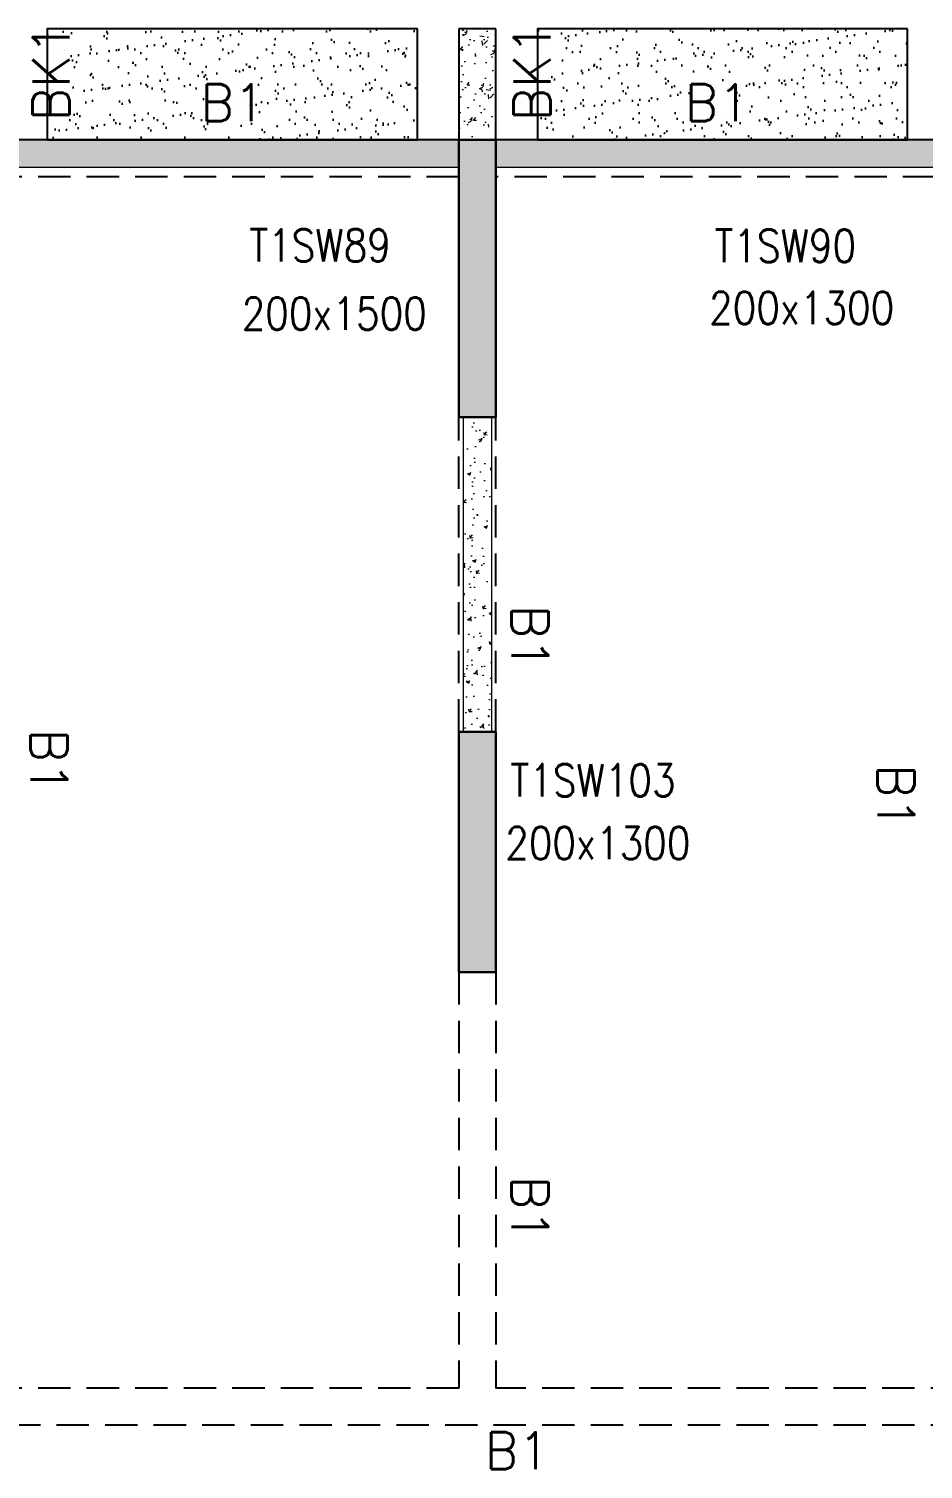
# Model space of a CAD drawing. Header units: millimetres. Extents: x 1078357 to 2594950, y -4969473 to -4636555.
# Drawn here: x 1651959 to 1656793, y -4659683 to -4651896 of the extents above; entities that cross this region are included whole.
import ezdxf

# ---------------------------------------------------------------- set-up
doc = ezdxf.new("R2010")
doc.units = ezdxf.units.MM
for name, pattern in [('CONTINOUS', [0]), ('HIDDEN', [0.375, 0.25, -0.125]), ('New Retail block$0$CONTINOUS', [0])]:
    doc.linetypes.add(name, pattern=pattern)
for name, color, linetype, lineweight in [('A-_ANOTDIMA_D-', 6, 'Continuous', 13), ('COL. NO.', 30, 'Continuous', 25), ('COL. SIZE', 7, 'Continuous', 25), ('HATCH', 8, 'Continuous', 30), ('S-NON STR RCC WALL', 8, 'Continuous', 0)]:
    doc.layers.add(name, color=color, linetype=linetype, lineweight=lineweight)
for name, color, linetype in [('B-200x650', 241, 'HIDDEN'), ('S-COLUMN_SHEAR WALL', 1, 'Continuous'), ('S-PROJECTION', 54, 'New Retail block$0$CONTINOUS')]:
    doc.layers.add(name, color=color, linetype=linetype)
doc.styles.add('ROMANS', font='romans.shx', dxfattribs={"width": 0.85})

# ---------------------------------------------------------------- blocks, each defined once
blk = doc.blocks.new('G$CD63B60BD')
at = {"layer": 'COL. NO.', "linetype": 'Continuous', "style": 'ROMANS', "width": 0.85}
for s, p in [('T1SW89', (69692.1, 15241.4, -320.4)), ('T1SW90', (72207, 15239.1, -270.4)), ('T1SW103', (71103.6, 12349.5, -320.4))]:
    blk.add_text(s, height=175, dxfattribs=at).set_placement(p)
at = {"layer": 'COL. SIZE', "linetype": 'Continuous', "style": 'ROMANS', "width": 0.85}
for s, p in [('200x1500', (69650.8, 14872.6, -320.4)), ('200x1300', (72177.3, 14903.7, -270.4)), ('200x1300', (71075.3, 12010, -320.4))]:
    blk.add_text(s, height=175, dxfattribs=at).set_placement(p)

msp = doc.modelspace()

# ---------------------------------------------------------------- hatches: boundary and pattern name
at = {"layer": 'HATCH'}
h = msp.add_hatch(dxfattribs=at)
h.set_pattern_fill('AR-SAND', color=8, scale=3, angle=179.97015)
h.set_pattern_definition([(37.4701541, (-1311900.03, 9335074.12), (-4.7236114, 146.8264517), [0, -115.824, 0, -129.54, 0, -123.825]), (7.4701541, (-1311900.03, 9335074.12), (134.9689868, 214.9772528), [0, -62.484, 0, -104.394, 0, -40.005]), (327.4701541, (-1311993.75, 9335074.16), (237.2979035, 0.3075449), [0, -38.1, 0, -137.16, 0, -179.07]), (317.4701541, (-1311993.75, 9335074.16), (229.1017424, 66.759465), [0, -19.05, 0, -89.916, 0, -102.87])])
h.paths.add_polyline_path([(1654058.5, -4651896.1), (1652058.5, -4651896.1), (1652058.5, -4652496.1), (1654058.5, -4652496.1)])
h = msp.add_hatch(dxfattribs=at)
h.set_pattern_fill('AR-SAND', color=8, scale=3, angle=179.97015)
h.set_pattern_definition([(37.4701541, (-1314550.03, 9335074.12), (-4.7236114, 146.8264517), [0, -115.824, 0, -129.54, 0, -123.825]), (7.4701541, (-1314550.03, 9335074.12), (134.9689868, 214.9772528), [0, -62.484, 0, -104.394, 0, -40.005]), (327.4701541, (-1314643.75, 9335074.16), (237.2979035, 0.3075449), [0, -38.1, 0, -137.16, 0, -179.07]), (317.4701541, (-1314643.75, 9335074.16), (229.1017424, 66.759465), [0, -19.05, 0, -89.916, 0, -102.87])])
h.paths.add_polyline_path([(1656708.5, -4651896.1), (1654708.5, -4651896.1), (1654708.5, -4652496.1), (1656708.5, -4652496.1)])
at = {"layer": 'S-COLUMN_SHEAR WALL', "lineweight": 25, "extrusion": (-1.00316e-06, 2.11765e-11, 1)}
h = msp.add_hatch(color=1, dxfattribs=at)
h.dxf.hatch_style = 1
h.paths.add_polyline_path([(1654283.3, -4652496.2), (1654483.3, -4652496.2), (1654483.3, -4653996.1), (1654283.3, -4653996.1)])
at = {"layer": 'S-COLUMN_SHEAR WALL', "lineweight": 25, "extrusion": (1.00316e-06, 1.91639e-11, 1)}
h = msp.add_hatch(color=1, dxfattribs=at)
h.dxf.hatch_style = 1
h.paths.add_polyline_path([(1654483.3, -4652496.2), (1654283.3, -4652496.2), (1654283.3, -4653996.1), (1654483.3, -4653996.1)])
at = {"layer": 'S-COLUMN_SHEAR WALL', "lineweight": 25, "extrusion": (-1.00316e-06, 2.11765e-11, 1)}
h = msp.add_hatch(color=1, dxfattribs=at)
h.dxf.hatch_style = 1
h.paths.add_polyline_path([(1654283.3, -4656996.1), (1654483.3, -4656996.1), (1654483.3, -4655696.1), (1654283.3, -4655696.1)])
at = {"layer": 'S-COLUMN_SHEAR WALL', "lineweight": 25, "extrusion": (1.00316e-06, 1.91639e-11, 1)}
h = msp.add_hatch(color=1, dxfattribs=at)
h.dxf.hatch_style = 1
h.paths.add_polyline_path([(1654483.3, -4656996.1), (1654283.3, -4656996.1), (1654283.3, -4655696.1), (1654483.3, -4655696.1)])
at = {"layer": 'S-NON STR RCC WALL'}
h = msp.add_hatch(dxfattribs=at)
h.set_pattern_fill('AR-CONC', color=256, angle=180)
h.set_pattern_definition([(50, (-6879561.48, 32903192.1), (182.184669, -15.93908554), [19.05, -209.55]), (355, (-6879561.48, 32903192.1), (-35.2434214, 191.0568452), [15.24, -167.6405842]), (100.4514447, (-6879546.3, 32903190.78), (146.9412471, 175.1177519), [16.1900088, -178.0902446]), (46.1842, (-6879561.48, 32903242.9), (271.0790409, -42.0423279), [28.575, -314.325]), (96.6355576, (-6879538.9, 32903239.4), (237.404134, 247.4261246), [24.2850231, -267.1356082]), (351.1841512, (-6879561.48, 32903242.9), (237.404134, 247.4261246), [22.859967, -251.459732]), (21, (-6879536.08, 32903230.2), (151.61439127, -102.2651982), [19.05, -209.55]), (326, (-6879536.08, 32903230.2), (61.80202835, 184.1879661), [15.24, -167.64]), (71.451445, (-6879523.45, 32903221.68), (213.4164193, 81.9227689), [16.1900088, -178.0899376]), (37.5, (-6879561.48, 32903192.104), (3.08860325, 84.55503887), [0, -165.608, 0, -170.18, 0, -168.275]), (7.5, (-6879561.48, 32903192.1), (66.8196625, 100.18057482), [0, -97.028, 0, -161.798, 0, -64.135]), (327.5, (-6879618.12, 32903192.104), (135.59059517, -5.72874399), [0, -63.5, 0, -198.12, 0, -262.89]), (317.5, (-6879643.52, 32903192.1), (148.1291814, 25.42649103), [0, -82.55, 0, -131.572, 0, -186.69])])
h.paths.add_polyline_path([(1654483.3, -4652496.1), (1654483.3, -4651896.1), (1654283.3, -4651896.1), (1654283.3, -4652496.1), (1654483.3, -4652496.1)], is_closed=False)
h = msp.add_hatch(dxfattribs=at)
h.set_pattern_fill('AR-CONC', color=256, angle=180)
h.set_pattern_definition([(50, (-3658712.47, 18659858.1), (182.184669, -15.9390855), [19.05, -209.55]), (355, (-3658712.47, 18659858.1), (-35.2434214, 191.0568452), [15.24, -167.6405842]), (100.4514447, (-3658697.29, 18659856.77), (146.9412471, 175.1177519), [16.1900088, -178.0902446]), (46.1842, (-3658712.47, 18659908.9), (271.0790409, -42.042328), [28.575, -314.325]), (96.6355576, (-3658689.88, 18659905.4), (237.404134, 247.4261246), [24.285023, -267.135608]), (351.1841512, (-3658712.47, 18659908.9), (237.404134, 247.4261246), [22.859967, -251.459732]), (21, (-3658687.07, 18659896.2), (151.6143913, -102.2651982), [19.05, -209.55]), (326, (-3658687.07, 18659896.2), (61.8020283, 184.1879661), [15.24, -167.64]), (71.451445, (-3658674.44, 18659887.67), (213.4164193, 81.9227689), [16.1900088, -178.0899376]), (37.5, (-3658712.47, 18659858.096), (3.08860325, 84.55503887), [0, -165.608, 0, -170.18, 0, -168.275]), (7.5, (-3658712.47, 18659858.1), (66.8196625, 100.18057482), [0, -97.028, 0, -161.798, 0, -64.135]), (327.5, (-3658769.114, 18659858.096), (135.59059517, -5.728744), [0, -63.5, 0, -198.12, 0, -262.89]), (317.5, (-3658794.51, 18659858.1), (148.1291814, 25.42649103), [0, -82.55, 0, -131.572, 0, -186.69])])
h.paths.add_polyline_path([(1659158.5, -4652496.1), (1659483.5, -4652496.1), (1659483.5, -4652646.1), (1659158.5, -4652646.1)])
h.paths.add_polyline_path([(1657358.5, -4652496.1), (1659158.5, -4652496.1), (1659158.5, -4652646.1), (1657358.5, -4652646.1)])
h.paths.add_polyline_path([(1651408.5, -4652496.2), (1652158.5, -4652496.2), (1652158.5, -4652646.1), (1651408.5, -4652646.1)])
h.paths.add_polyline_path([(1652158.5, -4652496.1), (1653958.5, -4652496.1), (1653958.5, -4652646.1), (1652158.5, -4652646.1)])
h.paths.add_polyline_path([(1656608.5, -4652496.1), (1657358.5, -4652496.1), (1657358.5, -4652646.1), (1656608.5, -4652646.1)])
h.paths.add_polyline_path([(1654808.5, -4652496.1), (1656608.5, -4652496.1), (1656608.5, -4652646.1), (1654808.5, -4652646.1)])
h.paths.add_polyline_path([(1649286.4, -4652496.1), (1649608.5, -4652496.1), (1649608.5, -4652646.1), (1649286.4, -4652646.1)])
h.paths.add_polyline_path([(1653958.5, -4652496.1), (1654283.5, -4652496.1), (1654283.5, -4652646.1), (1653958.5, -4652646.1)])
h.paths.add_polyline_path([(1654483.5, -4652496.1), (1654808.5, -4652496.1), (1654808.5, -4652646.1), (1654483.5, -4652646.1)])
h.paths.add_polyline_path([(1649608.5, -4652496.1), (1651408.5, -4652496.1), (1651408.5, -4652646.1), (1649608.5, -4652646.1)])
at = {"layer": 'S-NON STR RCC WALL', "ltscale": 700}
h = msp.add_hatch(dxfattribs=at)
h.set_pattern_fill('AR-CONC', color=256)
h.set_pattern_definition([(50, (521192.2, 23899.88), (182.184669, -15.9390855), [19.05, -209.55]), (355, (521192.2, 23899.88), (-35.2434214, 191.056845), [15.24, -167.640584]), (100.4514447, (521207.38, 23898.56), (146.941247, 175.117752), [16.190009, -178.0902446]), (46.1842, (521192.2, 23950.68), (271.079041, -42.042328), [28.575, -314.325]), (96.6355576, (521214.78, 23947.18), (237.404134, 247.426125), [24.285023, -267.135608]), (351.184151, (521192.2, 23950.68), (237.404134, 247.426125), [22.859967, -251.459732]), (21, (521217.6, 23937.98), (151.6143913, -102.265198), [19.05, -209.55]), (326, (521217.6, 23937.98), (61.802028, 184.187966), [15.24, -167.64]), (71.451445, (521230.23, 23929.46), (213.416419, 81.922769), [16.190009, -178.0899376]), (37.5, (521192.195, 23899.884), (3.08860325, 84.5550389), [0, -165.608, 0, -170.18, 0, -168.275]), (7.5, (521192.195, 23899.88), (66.8196625, 100.1805748), [0, -97.028, 0, -161.798, 0, -64.135]), (327.5, (521135.55, 23899.884), (135.5905952, -5.728744), [0, -63.5, 0, -198.12, 0, -262.89]), (317.5, (521110.15, 23899.88), (148.1291814, 25.426491), [0, -82.55, 0, -131.572, 0, -186.69])])
h.paths.add_polyline_path([(1654308.5, -4653996.1), (1654458.5, -4653996.1), (1654458.5, -4655696.1), (1654308.5, -4655696.1)])

# ---------------------------------------------------------------- linework, layer by layer
at = {"layer": 'B-200x650', "linetype": 'CONTINOUS', "ltscale": 700}
for p, q in [((1654483.3, -4651896.1, 0), (1654283.3, -4651896.1, 0)), ((1654283.3, -4651896.1, 0), (1654283.3, -4652496.1, 0)), ((1654483.3, -4652496.1, 0), (1654483.3, -4651896.1, 0)), ((1654283.5, -4652496.1, 0), (1649283.5, -4652496.1, 0)), ((1659483.5, -4652496.1, 0), (1654483.5, -4652496.1, 0))]:
    msp.add_line(p, q, dxfattribs=at)
at = {"layer": 'B-200x650', "linetype": 'HIDDEN', "ltscale": 700}
for p, q in [((1654283.5, -4652696.1, 0), (1649283.5, -4652696.1, 0)), ((1659483.5, -4652696.1, 0), (1654483.5, -4652696.1, 0)), ((1654283.5, -4655696.1, 0), (1654283.5, -4653996.1, 0)), ((1654483.5, -4655696.1, 0), (1654483.5, -4653996.1, 0)), ((1654283.5, -4656996.2, 0), (1654283.5, -4659246.1, 0)), ((1654483.5, -4656996.2, 0), (1654483.5, -4659246.1, 0)), ((1654283.5, -4659246, 0), (1647958.3, -4659246, 0)), ((1660158.3, -4659246, 0), (1654483.5, -4659246, 0)), ((1660158.3, -4659446, 0), (1647958.3, -4659446, 0))]:
    msp.add_line(p, q, dxfattribs=at)
at = {"layer": 'S-COLUMN_SHEAR WALL', "color": 1, "lineweight": 25, "extrusion": (-1.00316e-06, 2.11765e-11, 1), "elevation": -1.7}
for points in [[(1654283.3, -4652496.2), (1654483.3, -4652496.2), (1654483.3, -4653996.1), (1654283.3, -4653996.1)], [(1654283.3, -4656996.1), (1654483.3, -4656996.1), (1654483.3, -4655696.1), (1654283.3, -4655696.1)]]:
    msp.add_lwpolyline(points, close=True, dxfattribs=at)
at = {"layer": 'S-COLUMN_SHEAR WALL', "color": 1, "lineweight": 25, "extrusion": (1.00316e-06, 1.91639e-11, 1), "elevation": 1.7}
for points in [[(1654483.3, -4652496.2), (1654283.3, -4652496.2), (1654283.3, -4653996.1), (1654483.3, -4653996.1)], [(1654483.3, -4656996.1), (1654283.3, -4656996.1), (1654283.3, -4655696.1), (1654483.3, -4655696.1)]]:
    msp.add_lwpolyline(points, close=True, dxfattribs=at)
at = {"layer": 'S-NON STR RCC WALL', "elevation": 0}
for points in [[(1649286.4, -4652496.1), (1654283.5, -4652496.1), (1654283.5, -4652646.1), (1649286.4, -4652646.1)], [(1654483.5, -4652496.1), (1659483.5, -4652496.1), (1659483.5, -4652646.1), (1654483.5, -4652646.1)]]:
    msp.add_lwpolyline(points, close=True, dxfattribs=at)
at = {"layer": 'S-NON STR RCC WALL', "ltscale": 700, "elevation": 0}
msp.add_lwpolyline([(1654308.5, -4653996.1), (1654458.5, -4653996.1), (1654458.5, -4655696.1), (1654308.5, -4655696.1)], close=True, dxfattribs=at)
at = {"layer": 'S-PROJECTION', "elevation": 0}
for points in [[(1654058.5, -4651896.1), (1652058.5, -4651896.1), (1652058.5, -4652496.1), (1654058.5, -4652496.1)], [(1656708.5, -4651896.1), (1654708.5, -4651896.1), (1654708.5, -4652496.1), (1656708.5, -4652496.1)]]:
    msp.add_lwpolyline(points, close=True, dxfattribs=at)

# ---------------------------------------------------------------- block references
at = {"layer": 'A-_ANOTDIMA_D-', "color": 2, "ltscale": 700}
msp.add_blockref('G$CD63B60BD', (1583458.3, -4668396.1, 0), dxfattribs=at)

# ---------------------------------------------------------------- texts
at = {"layer": 'B-200x650', "linetype": 'CONTINOUS', "ltscale": 700, "style": 'ROMANS'}
for p in [(1652179, -4652395.8, 50), (1654779, -4652395.7, 50)]:
    msp.add_text('BK1', height=200, rotation=90, dxfattribs=at).set_placement(p)
at = {"layer": 'B-200x650', "linetype": 'HIDDEN', "ltscale": 500, "style": 'ROMANS'}
for rotation, p in [(359.99906, (1652886.3, -4652395.8, -2.7)), (359.99906, (1655503.4, -4652395.8, -2.7)), (269.99906, (1654567.4, -4655010.1, -2.7)), (269.99906, (1651967.4, -4655680.3, -2.7)), (269.99906, (1656544.9, -4655871.1, -2.7)), (269.99906, (1654566.7, -4658098.1, -2.7)), (359.99906, (1654422.9, -4659683.3, -2.7))]:
    msp.add_text('B1', height=200, rotation=rotation, dxfattribs=at).set_placement(p)

doc.saveas('drawing.dxf')
